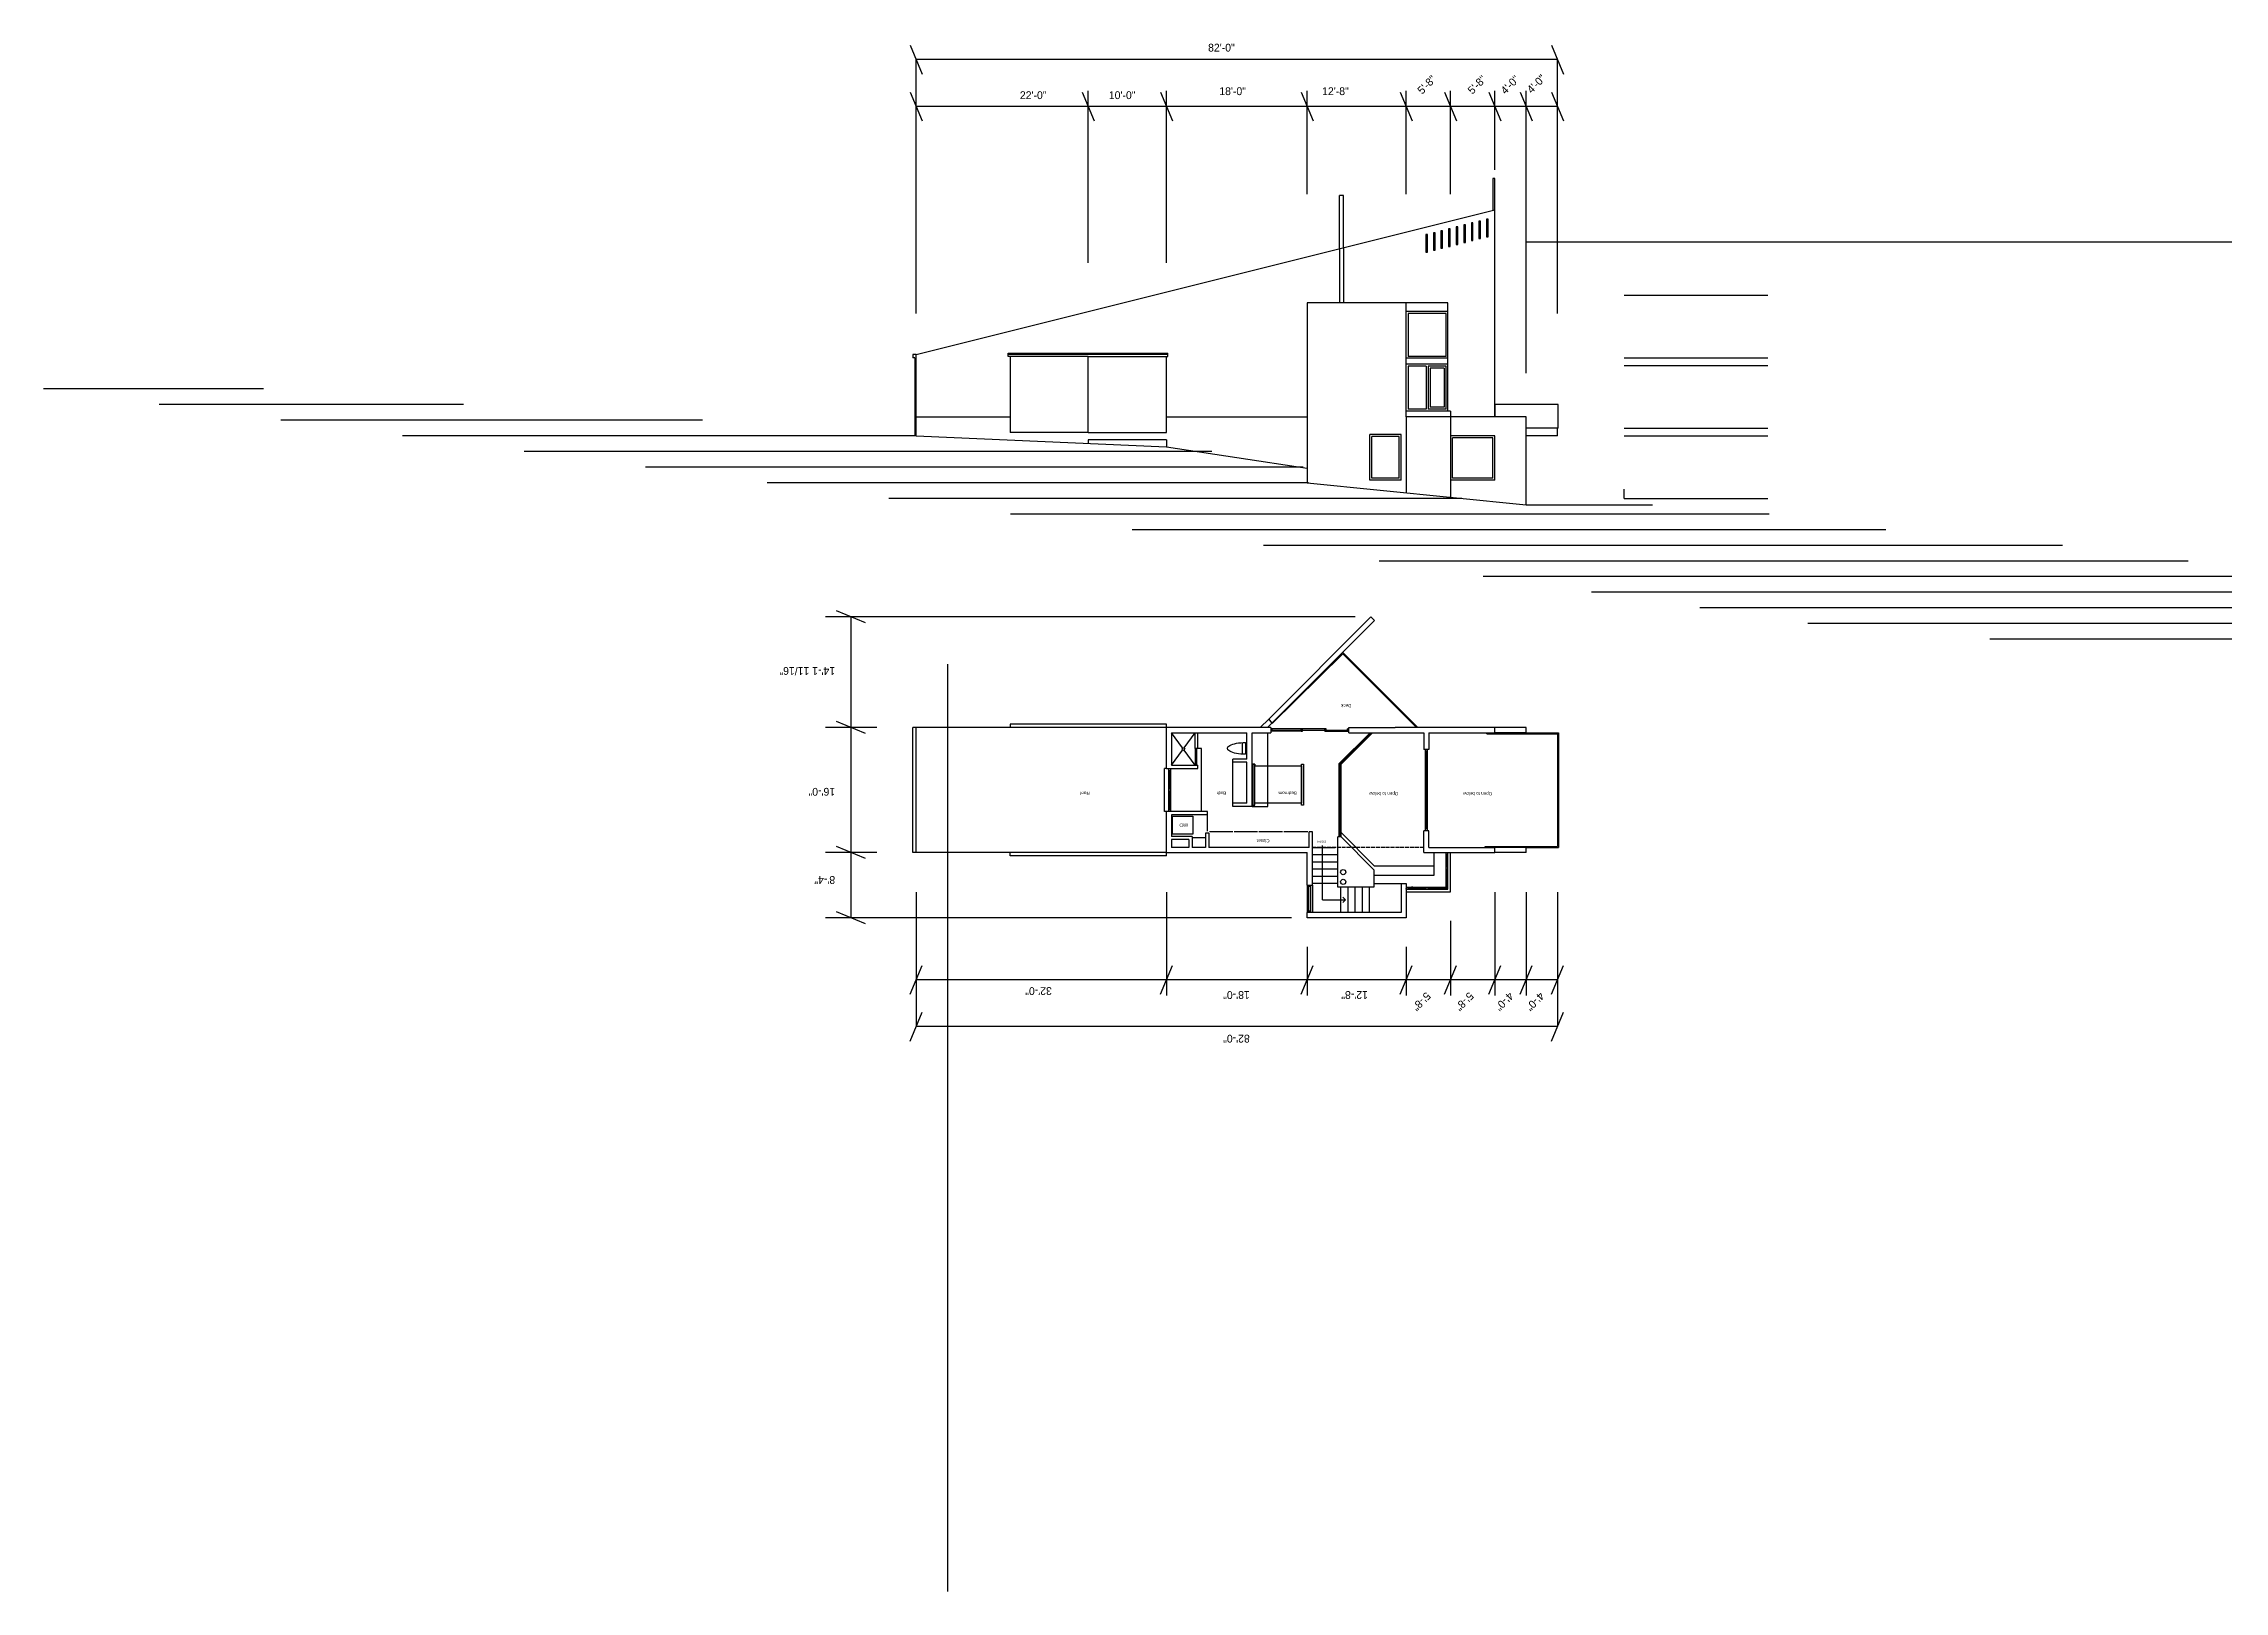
# Model space of a CAD drawing. Header units: inches. Extents: x -18171 to 1840, y 590 to 7454.
# Drawn here: x -14311 to -10964, y 2008 to 4383 of the extents above; entities that cross this region are included whole.
import ezdxf

# ---------------------------------------------------------------- set-up
doc = ezdxf.new("R2010")
doc.units = ezdxf.units.IN
doc.header["$LTSCALE"] = 0.5
doc.header["$MEASUREMENT"] = 0
doc.linetypes.add('ACAD_ISO02W100', pattern=[15, 12, -3])
for name, color, linetype in [('A-doors', 254, 'Continuous'), ('A-Elev-North', 7, 'Continuous'), ('A-Elev-South', 7, 'Continuous'), ('A-fixtures', 140, 'Continuous'), ('A-furniture', 33, 'Continuous'), ('A-glazing', 252, 'Continuous'), ('A-millwork', 252, 'Continuous'), ('A-roof', 253, 'Continuous'), ('A-soffit', 251, 'ACAD_ISO02W100'), ('A-stairs', 252, 'Continuous'), ('A-text', 254, 'Continuous'), ('A-walls', 7, 'Continuous'), ('construction', 160, 'Continuous')]:
    doc.layers.add(name, color=color, linetype=linetype)

msp = doc.modelspace()

# ---------------------------------------------------------------- linework, layer by layer
at = {"layer": 'A-doors'}
for p, q in [((-12190.4, 3175.3), (-12190.4, 3300.3)), ((-12187.4, 3297.3), (-12190.4, 3297.3)), ((-12187.4, 3175.3), (-12187.4, 3300.3)), ((-12184.9, 3175.3), (-12192.9, 3175.3)), ((-12187.4, 3178.3), (-12190.4, 3178.3))]:
    msp.add_line(p, q, dxfattribs=at)
at = {"layer": 'A-Elev-North'}
for p, q in [((-12086.8, 4176.3, -5147.6), (-12086.8, 4127.5, -5147.6)), ((-12083.8, 4176.3, -5147.6), (-12086.8, 4176.3, -5147.6)), ((-12083.8, 4128.3, -5147.6), (-12083.8, 4176.3, -5147.6)), ((-12219.8, 3085.8), (-12219.8, 3086.8))]:
    msp.add_line(p, q, dxfattribs=at)
at = {"layer": 'A-Elev-North', "color": 252}
for p, q in [((-12189.3, 3888.2, 8053.3), (-12189.3, 3822.3)), ((-12186.3, 3888.2, 8053.3), (-12186.3, 3822.3)), ((-12161.8, 3885.2, 809.8), (-12161.8, 3825.3, -8803.1)), ((-12189.3, 3085.8), (-12189.3, 3088.8)), ((-12186.3, 3085.8), (-12186.3, 3088.8))]:
    msp.add_line(p, q, dxfattribs=at)
at = {"layer": 'A-Elev-North', "color": 253}
for p, q in [((-12151.8, 3819.3, -63014.5), (-12151.8, 3802.3, -5147.6)), ((-12151.8, 3802.3, -5147.6), (-12151.8, 3687, -5147.6)), ((-12176.9, 3107.3), (-12176.9, 3141.8)), ((-12176.9, 3107.3), (-12176.9, 3141.8)), ((-12151.8, 3081.8), (-12151.8, 3141.8)), ((-12269.4, 3107.3), (-12176.9, 3107.3)), ((-12269.4, 3094.3), (-12227.8, 3094.3)), ((-12219.8, 3081.8), (-12151.8, 3081.8))]:
    msp.add_line(p, q, dxfattribs=at)
at = {"layer": 'A-Elev-North', "color": 253, "elevation": -5147.6}
for points in [[(-12189.7, 4090.1), (-12189.7, 4063.1), (-12187.2, 4063.1), (-12187.2, 4090.1)], [(-12178.1, 4093.1), (-12178.1, 4066.1), (-12175.6, 4066.1), (-12175.6, 4093.1)], [(-12166.5, 4096.1), (-12166.5, 4069.1), (-12164, 4069.1), (-12164, 4096.1)], [(-12154.8, 4099.1), (-12154.8, 4072.1), (-12152.3, 4072.1), (-12152.3, 4099.1)], [(-12143.2, 4102), (-12143.2, 4075), (-12140.7, 4075), (-12140.7, 4102)], [(-12131.6, 4105), (-12131.6, 4078), (-12129.1, 4078), (-12129.1, 4105)], [(-12119.9, 4108), (-12119.9, 4081), (-12117.4, 4081), (-12117.4, 4108)], [(-12108.3, 4111), (-12108.3, 4084), (-12105.8, 4084), (-12105.8, 4111)], [(-12096.7, 4113.9), (-12096.7, 4086.9), (-12094.2, 4086.9), (-12094.2, 4113.9)]]:
    msp.add_lwpolyline(points, close=True, dxfattribs=at)
at = {"layer": 'A-Elev-South', "color": 253}
for p, q in [((-12981, 4380.9), (-12962.6, 4336.5)), ((-11987.8, 4358.7), (-12971.8, 4358.7)), ((-11997, 4380.9), (-11978.6, 4336.5)), ((-11987.8, 3969.3), (-11987.8, 4358.7)), ((-12981, 4308.9), (-12962.6, 4264.5)), ((-11987.8, 4286.7), (-12971.8, 4286.7)), ((-12717, 4308.9), (-12698.6, 4264.5)), ((-12707.8, 4047), (-12707.8, 4310.7)), ((-12597, 4308.9), (-12578.6, 4264.5)), ((-12587.8, 4047), (-12587.8, 4310.7)), ((-12381, 4308.9), (-12362.6, 4264.5)), ((-12371.8, 4152.3), (-12371.8, 4310.7)), ((-12229, 4308.9), (-12210.6, 4264.5)), ((-12219.8, 4152.3), (-12219.8, 4310.7)), ((-12161, 4308.9), (-12142.6, 4264.5)), ((-12151.8, 4152.3), (-12151.8, 4310.7)), ((-12093, 4308.9), (-12074.6, 4264.5)), ((-12083.8, 4189.7), (-12083.8, 4310.7)), ((-12045, 4308.9), (-12026.6, 4264.5)), ((-11997, 4308.9), (-11978.6, 4264.5)), ((-12322.3, 4068.6, 13805.4), (-12322.3, 3985.3, -60423.2)), ((-12316.3, 4070.1, 13629.2), (-12316.3, 3985.3, -60344.4)), ((-12371.8, 3985.3, -5147.6), (-12371.8, 3709.3, -5147.6)), ((-12219.8, 3985.3, 69355.9), (-12371.8, 3985.3, -5147.6)), ((-12155.8, 3985.3, -5147.6), (-12219.8, 3985.3, 69355.9)), ((-12155.8, 3905.3, -31308.8), (-12155.8, 3985.3, -5147.6)), ((-12830.8, 3903.2, -5147.6), (-12830.8, 3908.2, -5147.6)), ((-12585.8, 3906.2, -5147.6), (-12830.8, 3906.2, -5147.6)), ((-12827.8, 3903.2, -5147.6), (-12830.8, 3903.2, -5147.6)), ((-12707.8, 3903.2, -5147.6), (-12827.8, 3903.2, -5147.6)), ((-12827.8, 3903.2, -5147.6), (-12827.8, 3786.3, -10295.1)), ((-12587.8, 3903.2, -5147.6), (-12585.8, 3903.2, -5147.6)), ((-12585.8, 3906.2, -5147.6), (-12585.8, 3908.2, -5147.6)), ((-12585.8, 3903.2, -5147.6), (-12585.8, 3906.2, -5147.6)), ((-12155.8, 3900.3), (-12219.8, 3900.3, 74503.5)), ((-12155.8, 3891.3), (-12219.8, 3891.3, 74503.5)), ((-12155.8, 3819.3, -42749.7), (-12155.8, 3905.3, -31308.8)), ((-12151.8, 3819.3, -6490.4), (-12219.8, 3819.3, 68013)), ((-12083.8, 3810.3, -1775), (-12083.8, 3829.3, -5147.6)), ((-12083.8, 3829.3, -5147.6), (-12083.8, 3810.3, -10295.1)), ((-12971.8, 3810.3, -10295.1), (-12827.8, 3810.3, -10295.1)), ((-12707.8, 3786.3, -5147.6), (-12827.8, 3786.3, -10295.1)), ((-12587.8, 3810.3, -10295.1), (-12371.8, 3810.3, -10295.1)), ((-12151.8, 3810.3, -11638), (-12219.8, 3810.3, 62865.5)), ((-12035.8, 3781.3), (-12035.8, 3810.3, -5147.6)), ((-11986.8, 3793.3), (-12035.8, 3793.3)), ((-12587.8, 3775.3, -5147.6), (-12707.8, 3775.3, -5147.6)), ((-12707.8, 3775.3, -5147.6), (-12707.8, 3769.9, -5147.6)), ((-12587.8, 3775.3, -5147.6), (-12587.8, 3764.3, -5147.6)), ((-12298.1, 3503.5), (-13111.2, 3503.5)), ((-13049.7, 3494.3), (-13094, 3512.7)), ((-13032.4, 3333.8), (-13111.2, 3333.8)), ((-13049.7, 3324.6), (-13094, 3343)), ((-12035.8, 3333.8), (-12083.8, 3333.8)), ((-12035.8, 3325.8), (-12083.8, 3325.8)), ((-13049.7, 3132.6), (-13094, 3151)), ((-12035.8, 3149.8), (-12083.8, 3149.8, -5132.2)), ((-13032.4, 3141.8), (-13111.2, 3141.8)), ((-12035.8, 3141.8), (-12083.8, 3141.8, -5132.2)), ((-12587.8, 3081.2), (-12587.8, 2922.8)), ((-12083.8, 3081.2), (-12083.8, 2922.8)), ((-13049.7, 3032.6), (-13094, 3051)), ((-12395.8, 3041.8), (-13111.2, 3041.8)), ((-12151.8, 3037.3), (-12151.8, 2922.8)), ((-12371.8, 2997.2), (-12371.8, 2922.8)), ((-12219.8, 2997.2), (-12219.8, 2922.8)), ((-12981, 2924.6), (-12962.6, 2968.9)), ((-11987.8, 2946.8), (-12971.8, 2946.8)), ((-12597, 2924.6), (-12578.6, 2968.9)), ((-12381, 2924.6), (-12362.6, 2968.9)), ((-12229, 2924.6), (-12210.6, 2968.9)), ((-12161, 2924.6), (-12142.6, 2968.9)), ((-12093, 2924.6), (-12074.6, 2968.9)), ((-12045, 2924.6), (-12026.6, 2968.9)), ((-11997, 2924.6), (-11978.6, 2968.9)), ((-12971.8, 2922.8), (-12971.8, 2874.8)), ((-11987.8, 2922.8), (-11987.8, 2874.8)), ((-12981, 2852.6), (-12962.6, 2896.9)), ((-11997, 2852.6), (-11978.6, 2896.9)), ((-11987.8, 2874.8), (-12971.8, 2874.8))]:
    msp.add_line(p, q, dxfattribs=at)
at = {"layer": 'A-Elev-South', "color": 252}
for p, q in [((-12971.8, 3969.3), (-12971.8, 4358.7)), ((-12035.8, 3877.4), (-12035.8, 4310.7)), ((-12219.8, 3810.3), (-12219.8, 3985.3, 69355.9)), ((-12155.8, 3972.3, -5147.6), (-12219.8, 3972.3, 69355.9)), ((-12216.8, 3969.3, 129146.8), (-12216.8, 3903.3, 75690.2)), ((-12158.8, 3969.3, 55831.3), (-12216.8, 3969.3, 130334.7)), ((-12158.8, 3903.3, 1186.8), (-12158.8, 3969.3, 54643.4)), ((-12971.8, 3906.3, -5147.6), (-12976.8, 3906.3, -5147.6)), ((-12976.8, 3906.3, -5147.6), (-12976.8, 3901.3, -5147.6)), ((-12971.8, 3906.3, -5147.6), (-12976.8, 3906.3, -5147.6)), ((-12976.8, 3906.3, -5147.6), (-12976.8, 3901.3, -5147.6)), ((-12973.8, 3901.3, -5147.6), (-12976.8, 3901.3, -5147.6)), ((-12973.8, 3901.3, -5147.6), (-12976.8, 3901.3, -5147.6)), ((-12973.8, 3901.3), (-12973.8, 3781.3, -5147.6)), ((-12973.8, 3901.3), (-12973.8, 3781.3, -5147.6)), ((-12158.8, 3903.3, -31308.8), (-12216.8, 3903.3, 43194.7)), ((-12189.3, 3888.2, -24008.6), (-12216.8, 3888.2, 43224.7)), ((-12216.8, 3888.2, 74533.5), (-12216.8, 3822.3, 36704.3)), ((-12158.8, 3888.2, -31278.8), (-12186.3, 3888.2, -24008.6)), ((-12161.8, 3885.2, -32031.9), (-12183.3, 3885.2, -24761.6)), ((-12183.3, 3885.2, 5973.3), (-12183.3, 3825.3, -30708.2)), ((-12158.8, 3822.3, -37799.2), (-12158.8, 3888.2, 30)), ((-12189.3, 3822.3, -33378.3), (-12216.8, 3822.3, 33855)), ((-12158.8, 3822.3, -40648.5), (-12186.3, 3822.3, -33378.3)), ((-12161.8, 3825.3, -41401.5), (-12183.3, 3825.3, -34131.3)), ((-12275.8, 3713.3, -5147.6), (-12275.8, 3783.3)), ((-12227.8, 3783.3), (-12275.8, 3783.3)), ((-12227.8, 3713.3, -5147.6), (-12227.8, 3783.3)), ((-12035.8, 3810.3, -6490.4), (-12151.8, 3810.3, -11638)), ((-12971.8, 3781.3, -5147.6), (-13760.2, 3781.3, -5147.6)), ((-12272.8, 3716.3, -5147.6), (-12272.8, 3780.3, -606.2)), ((-12230.8, 3780.3, -606.2), (-12272.8, 3780.3, -606.2)), ((-12230.8, 3716.3, -8069.6), (-12230.8, 3780.3, -2098.3)), ((-12083.8, 3781.3, 7542.3), (-12151.8, 3781.3, -5147.6)), ((-12086.8, 3778.3, 6936.1), (-12148.8, 3778.3, -5753.7)), ((-12148.8, 3716.3, -5147.6), (-12148.8, 3778.3, -4411.1)), ((-12086.8, 3716.3, 4620.2), (-12086.8, 3778.3, 5356.6)), ((-12083.8, 3713.3, 7542.3), (-12083.8, 3781.3, 7542.3)), ((-12230.8, 3716.3, -5147.6), (-12272.8, 3716.3, -5147.6)), ((-12086.8, 3716.3, 7542.3), (-12148.8, 3716.3, -5147.6)), ((-12227.8, 3713.3, -5147.6), (-12275.8, 3713.3, -5147.6)), ((-12083.8, 3713.3, 7542.3), (-12151.8, 3713.3, -5147.6)), ((-11663.1, 3661.3, -5147.6), (-12827.2, 3661.3, -5147.6)), ((-10429, 3541.3, -5147.6), (-11935.5, 3541.3, -5147.6)), ((-12971.8, 3081.2), (-12971.8, 2922.8)), ((-12035.8, 3081.2), (-12035.8, 2922.8)), ((-11987.8, 3081.2), (-11987.8, 2922.8))]:
    msp.add_line(p, q, dxfattribs=at)
at = {"layer": 'A-Elev-South', "color": 7}
for p, q in [((-12322.3, 4068.6, -5147.6), (-12322.3, 4150.2)), ((-12316.3, 4150.2), (-12322.3, 4150.2)), ((-12316.3, 4070.1, -5147.6), (-12316.3, 4150.2)), ((-12971.8, 3906.3), (-12083.8, 4128.3)), ((-12083.8, 3829.3, -5147.6), (-12083.8, 4128.3, -5147.6)), ((-11986.8, 3829.3, -5147.6), (-12083.8, 3829.3, -5147.6)), ((-11986.8, 3793.3, -5147.6), (-11986.8, 3829.3, -5147.6)), ((-11987.8, 3781.3), (-11987.8, 3793.3, -5147.6)), ((-12971.8, 3781.2, -5147.6), (-12587.8, 3764.3, -5147.6)), ((-12587.8, 3764.3, -5147.6), (-12371.8, 3731.9, -11990.5)), ((-11987.8, 3781.3), (-12035.8, 3781.3)), ((-12035.8, 3675.3), (-12035.8, 3781.3)), ((-12035.8, 3675.3), (-11998.1, 3675.3)), ((-12008.1, 3675.3), (-11899.7, 3675.3)), ((-11998.1, 3675.3), (-11841.7, 3675.3, -5147.6)), ((-12268.5, 3497.9), (-12274.1, 3503.5)), ((-12083.8, 3333.8), (-12236.9, 3333.8))]:
    msp.add_line(p, q, dxfattribs=at)
at = {"layer": 'A-Elev-South', "color": 2, "ltscale": 0.1}
for p, q in [((-11885.5, 3997.3, -15442.7), (-11667, 3997.3, -20590.3)), ((-11885.5, 3997.3, -15442.7), (-11667, 3997.3, -20590.3)), ((-11885.5, 3997.3, -15442.7), (-11667, 3997.3, -20590.3)), ((-11835.5, 3997.3, -15442.7), (-11665, 3997.3, -15442.7)), ((-11835.5, 3997.3, -15442.7), (-11665, 3997.3, -15442.7)), ((-11835.5, 3997.3, -15442.7), (-11665, 3997.3, -15442.7)), ((-11885.5, 3901.3, -15442.7), (-11667, 3901.3, -20590.3)), ((-11885.5, 3889.3, -15442.7), (-11667, 3889.3, -20590.3)), ((-11835.5, 3901.3, -15442.7), (-11665, 3901.3, -15442.7)), ((-11835.5, 3889.3, -15442.7), (-11665, 3889.3, -15442.7)), ((-11885.5, 3793.3, -15442.7), (-11667, 3793.3, -20590.3)), ((-11835.5, 3793.3, -15442.7), (-11665, 3793.3, -15442.7)), ((-11885.5, 3781.3, -15442.7), (-11667, 3781.3, -20590.3)), ((-11835.5, 3781.3, -15442.7), (-11665, 3781.3, -15442.7)), ((-11885.5, 3685.3, -15442.7), (-11667, 3685.3, -20590.3)), ((-11835.5, 3685.3, -15442.7), (-11665, 3685.3, -15442.7))]:
    msp.add_line(p, q, dxfattribs=at)
at = {"layer": 'A-Elev-South'}
for p, q in [((-12971.8, 3781.3), (-12971.8, 3906.3)), ((-12971.8, 3781.3), (-12971.8, 3906.3)), ((-12707.8, 3903.2, -5147.6), (-12587.8, 3903.2, -5147.6)), ((-12707.8, 3786.3, -5147.6), (-12707.8, 3903.2, -5147.6)), ((-12587.8, 3786.3, -5147.6), (-12587.8, 3903.2, -5147.6)), ((-12707.8, 3786.3, -10295.1), (-12587.8, 3786.3, -10295.1))]:
    msp.add_line(p, q, dxfattribs=at)
at = {"layer": 'A-Elev-South', "color": 251}
for p, q in [((-12830.8, 3908.2, -5147.6), (-12585.8, 3908.2, -5147.6)), ((-12378.9, 3328.1), (-12427.8, 3328.1)), ((-12380.9, 3328.1), (-12427.8, 3328.1))]:
    msp.add_line(p, q, dxfattribs=at)
at = {"layer": 'A-Elev-South', "color": 126}
for p, q in [((-13973.2, 3853.3, -5147.6), (-14310.8, 3853.3, -5147.6)), ((-13666.3, 3829.3, -5147.6), (-14133.4, 3829.3, -5147.6)), ((-13299.7, 3805.3, -5147.6), (-13946.8, 3805.3, -5147.6)), ((-12518.2, 3757.3, -5147.6), (-13573.6, 3757.3, -5147.6)), ((-12378.2, 3733.3, -5147.6), (-13387, 3733.3, -5147.6)), ((-12369.8, 3709.3, -5147.6), (-13200.4, 3709.3, -5147.6)), ((-12134.6, 3685.3, -5147.6), (-13013.8, 3685.3, -5147.6)), ((-11483.7, 3637.3, -5147.6), (-12640.6, 3637.3, -5147.6)), ((-11213, 3613.3, -5147.6), (-12439, 3613.3, -5147.6)), ((-11019.9, 3589.3, -5147.6), (-12261.3, 3589.3, -5147.6)), ((-10746.7, 3565.3, -5147.6), (-12101.6, 3565.3, -5147.6)), ((-10098.2, 3517.3, -5147.6), (-11769.5, 3517.3, -5147.6)), ((-9928.3, 3493.3, -5147.6), (-11603.5, 3493.3, -5147.6)), ((-9607.2, 3469.3, -5147.6), (-11324.4, 3469.3, -5147.6))]:
    msp.add_line(p, q, dxfattribs=at)
at = {"layer": 'A-fixtures'}
for p, q in [((-12563, 3302.4), (-12579.8, 3325.8)), ((-12560.7, 3302.4), (-12543.8, 3325.8)), ((-12579.8, 3275.8), (-12563, 3299.2)), ((-12543.8, 3275.8), (-12560.7, 3299.2)), ((-12471.3, 3292.9), (-12471.3, 3310.7)), ((-12466.3, 3310.8), (-12466.3, 3292.8))]:
    msp.add_line(p, q, dxfattribs=at)
msp.add_lwpolyline([(-12578.3, 3170), (-12578.3, 3198), (-12547.3, 3198), (-12547.3, 3170), (-12578.3, 3170)], dxfattribs=at)
msp.add_circle((-12561.8, 3300.8), 2, dxfattribs=at)
at = {"layer": 'A-fixtures', "extrusion": (0, 0, -1)}
msp.add_ellipse((-12466.3, 3301.8), major_axis=(28, 0), ratio=0.321429, start_param=1.570796, end_param=4.712389, dxfattribs=at)
at = {"layer": 'A-furniture'}
msp.add_lwpolyline([(-12455.3, 3277.8), (-12455.3, 3214.8), (-12452.3, 3214.8), (-12452.3, 3277.8), (-12455.3, 3277.8), (-12452.3, 3277.8), (-12452.3, 3274.8), (-12380.3, 3274.8), (-12380.3, 3277.8), (-12380.3, 3277.8), (-12377.3, 3277.8), (-12377.3, 3214.8), (-12380.3, 3214.8), (-12380.3, 3217.8), (-12380.3, 3274.8), (-12380.3, 3217.8), (-12452.3, 3217.8)], dxfattribs=at)
at = {"layer": 'A-glazing'}
for p, q in [((-12317.2, 3449.1, 0), (-12201.8, 3333.8, 0)), ((-12378.9, 3331.6), (-12427.8, 3331.6)), ((-12344.8, 3331.6), (-12427.8, 3331.6)), ((-12425.8, 3328.1), (-12425.8, 3331.6)), ((-12380.9, 3328.1), (-12380.9, 3331.6)), ((-12378.9, 3328.1), (-12378.9, 3331.6)), ((-12342.8, 3331.6), (-12344.8, 3331.6)), ((-12344.8, 3328.1), (-12344.8, 3331.6)), ((-12342.8, 3328.1), (-12342.8, 3331.6)), ((-12307.8, 3331.6), (-12309.8, 3331.6)), ((-12309.8, 3328.1), (-12309.8, 3331.6)), ((-12307.8, 3328.1), (-12307.8, 3329.8)), ((-12587.8, 3270.8), (-12590.8, 3270.8)), ((-12584.8, 3270.8), (-12584.8, 3204.8)), ((-12584.8, 3267.8), (-12581.8, 3267.8)), ((-12583.3, 3239.3), (-12583.3, 3267.8)), ((-12581.8, 3270.8), (-12581.8, 3204.8)), ((-12581.8, 3239.3), (-12584.8, 3239.3)), ((-12581.8, 3236.3), (-12584.8, 3236.3)), ((-12583.3, 3207.8), (-12583.3, 3236.3)), ((-12587.8, 3204.8), (-12590.8, 3204.8)), ((-12584.8, 3207.8), (-12581.8, 3207.8)), ((-12035.8, 3149.8), (-11987.8, 3149.8)), ((-12158.8, 3088.8), (-12158.8, 3141.8)), ((-12155.8, 3138.8), (-12158.8, 3138.8)), ((-12155.8, 3119.3), (-12158.8, 3119.3)), ((-12155.8, 3116.3), (-12158.8, 3116.3)), ((-12157.3, 3138.8), (-12157.3, 3119.3)), ((-12157.3, 3116.3), (-12157.3, 3088.8)), ((-12155.8, 3088.8), (-12155.8, 3141.8)), ((-12369.3, 3049.8), (-12369.3, 3091.8)), ((-12366.3, 3089.8), (-12369.3, 3089.8)), ((-12366.3, 3049.8), (-12366.3, 3091.8)), ((-12219.8, 3088.8), (-12158.8, 3088.8)), ((-12219.8, 3085.8), (-12155.8, 3085.8)), ((-12216.8, 3085.8), (-12216.8, 3088.8)), ((-12189.3, 3087.3), (-12216.8, 3087.3)), ((-12209.8, 3088.8), (-12211.8, 3088.8)), ((-12211.8, 3085.8), (-12209.8, 3085.8)), ((-12158.8, 3087.3), (-12186.3, 3087.3)), ((-12155.8, 3088.8), (-12158.8, 3088.8)), ((-12158.8, 3088.8), (-12158.8, 3085.8)), ((-12155.8, 3085.8), (-12155.8, 3088.8)), ((-12366.3, 3051.8), (-12369.3, 3051.8))]:
    msp.add_line(p, q, dxfattribs=at)
at = {"layer": 'A-millwork'}
for p, q in [((-12425.7, 3340), (-12317.2, 3447)), ((-12317.2, 3447, 0), (-12204, 3333.8, 0)), ((-12543.8, 3301.8), (-12543.8, 3325.8)), ((-12539.8, 3301.8), (-12539.8, 3325.8)), ((-12432.3, 3212.8), (-12432.3, 3325.8)), ((-12425.8, 3329.8), (-12380.9, 3329.8)), ((-12425.8, 3329.8), (-12380.9, 3329.8)), ((-12380.9, 3328.1), (-12378.9, 3328.1)), ((-12378.9, 3329.8), (-12343.9, 3329.8)), ((-12378.9, 3329.8), (-12307.8, 3329.8)), ((-12344.8, 3328.1), (-12343.9, 3328.1)), ((-12344.8, 3328.1), (-12342.8, 3328.1)), ((-12342.8, 3328.1), (-12307.8, 3328.1)), ((-12096.3, 3324.3), (-12096.3, 3325.8)), ((-12096.3, 3324.3), (-11987.8, 3324.3)), ((-12035.8, 3325.8), (-11986.3, 3325.8)), ((-11987.8, 3324.3), (-11987.8, 3151.3)), ((-11986.3, 3325.8), (-11986.3, 3149.8)), ((-12533.8, 3301.8), (-12543.8, 3301.8)), ((-12543.8, 3301.8), (-12543.8, 3275.8)), ((-12541.8, 3301.8), (-12541.8, 3275.8)), ((-12533.8, 3204.8), (-12533.8, 3301.8)), ((-12485.8, 3217.8), (-12485.8, 3280.4)), ((-12590.8, 3204.8), (-12590.8, 3270.8)), ((-12456.3, 3212.8), (-12432.3, 3212.8)), ((-12524.8, 3174.8), (-12524.8, 3199.8)), ((-12548.5, 3164.8), (-12527.8, 3164.8)), ((-12485.9, 3173.8), (-12521.9, 3173.8)), ((-12447.9, 3173.8), (-12483.9, 3173.8)), ((-12409.9, 3173.8), (-12445.9, 3173.8)), ((-12370.8, 3173.8), (-12407.9, 3173.8)), ((-12098.5, 3151.3, -5147.6), (-11987.8, 3151.3)), ((-12098.5, 3149.8, -5147.6), (-12098.5, 3151.3, -5147.6)), ((-12035.8, 3149.8), (-11986.3, 3149.8))]:
    msp.add_line(p, q, dxfattribs=at)
at = {"layer": 'A-roof'}
for p, q in [((-12976.8, 3141.8), (-12976.8, 3333.8)), ((-12971.8, 3333.8), (-12976.8, 3333.8)), ((-12971.8, 3141.8), (-12971.8, 3333.8)), ((-12587.8, 3333.8), (-12971.8, 3333.8)), ((-12587.8, 3338.8), (-12827.8, 3338.8)), ((-12827.8, 3338.8), (-12827.8, 3333.8)), ((-12587.8, 3333.8), (-12587.8, 3338.8)), ((-12971.8, 3141.8), (-12976.8, 3141.8)), ((-12587.8, 3141.8), (-12971.8, 3141.8)), ((-12827.8, 3136.8), (-12827.8, 3141.8)), ((-12587.8, 3136.8), (-12827.8, 3136.8)), ((-12587.8, 3136.8), (-12587.8, 3141.8))]:
    msp.add_line(p, q, dxfattribs=at)
at = {"layer": 'A-soffit'}
msp.add_line((-12192.9, 3149.8), (-12363.8, 3149.8), dxfattribs=at)
at = {"layer": 'A-stairs'}
for p, q in [((-12363.8, 3149.8), (-12328.8, 3149.8)), ((-12319.8, 3172.7), (-12268.9, 3121.8)), ((-12363.8, 3138.8), (-12324.8, 3138.8)), ((-12363.8, 3127.8), (-12324.8, 3127.8)), ((-12363.8, 3116.8), (-12324.8, 3116.8)), ((-12268.9, 3121.8), (-12176.9, 3121.8)), ((-12363.8, 3105.8), (-12324.8, 3105.8)), ((-12363.8, 3094.8), (-12324.8, 3094.8)), ((-12320, 3049.8), (-12320, 3088.8)), ((-12309, 3049.8), (-12309, 3088.8)), ((-12298, 3049.8), (-12298, 3088.8)), ((-12287, 3049.8), (-12287, 3088.8)), ((-12276, 3049.8), (-12276, 3088.8))]:
    msp.add_line(p, q, dxfattribs=at)
at = {"layer": 'A-text'}
for p, q in [((-12348.5, 3069.3), (-12348.5, 3152.9)), ((-12348.5, 3069.3), (-12313, 3069.3)), ((-12313, 3069.3), (-12317.2, 3073.5)), ((-12313, 3069.3), (-12317.2, 3065.1))]:
    msp.add_line(p, q, dxfattribs=at)
at = {"layer": 'A-walls', "color": 253}
for p, q in [((-12219.8, 3810.3, 62865.5), (-12219.8, 3693.9, 62865.5)), ((-13071.8, 3041.8), (-13071.8, 3503.5)), ((-12268.5, 3497.9), (-12432.5, 3333.8)), ((-12923.8, 3431.2), (-12923.8, 2008.3)), ((-12426.8, 3341.1), (-12425.7, 3340)), ((-12322.5, 3278.5), (-12275.2, 3325.8)), ((-12321, 3277.9), (-12273.1, 3325.8)), ((-12319.8, 3277.4), (-12271.4, 3325.8)), ((-12035.8, 3325.8), (-12035.8, 3333.8)), ((-12322.5, 3165.9), (-12322.5, 3278.5)), ((-12321, 3165.9), (-12321, 3277.9)), ((-12319.8, 3165.9), (-12319.8, 3277.4)), ((-12324.8, 3088.8), (-12324.8, 3165.9)), ((-12319.7, 3165.9), (-12269.4, 3115.5)), ((-12035.8, 3141.8, -5147.6), (-12035.8, 3149.8, -5147.6)), ((-12269.4, 3115.5), (-12269.4, 3088.8)), ((-12371.8, 3091.8), (-12371.8, 3049.8)), ((-12363.8, 3091.8), (-12363.8, 3049.8)), ((-12269.4, 3088.8), (-12324.8, 3088.8))]:
    msp.add_line(p, q, dxfattribs=at)
at = {"layer": 'A-walls'}
for p, q in [((-12371.8, 3709.3, -5147.6), (-12035.8, 3675.3)), ((-11885.5, 3685.3, -15442.7), (-11885.5, 3699.3, -15442.7)), ((-12427.8, 3333.8), (-12587.8, 3333.8)), ((-12587.8, 3270.8), (-12587.8, 3333.8)), ((-12579.8, 3325.8), (-12464.3, 3325.8)), ((-12579.8, 3325.8), (-12579.8, 3275.8)), ((-12464.3, 3285.4), (-12464.3, 3325.8)), ((-12456.3, 3212.8), (-12456.3, 3325.8)), ((-12456.3, 3325.8), (-12427.8, 3325.8)), ((-12427.8, 3333.8), (-12427.8, 3325.8)), ((-12307.8, 3333.8), (-12236.9, 3333.8)), ((-12307.8, 3325.8), (-12307.8, 3333.8)), ((-12307.8, 3325.8), (-12192.9, 3325.8)), ((-12192.9, 3325.8), (-12192.9, 3300.3)), ((-12184.9, 3325.8), (-12184.9, 3300.3)), ((-12184.9, 3325.8), (-12083.8, 3325.8)), ((-12083.8, 3325.8), (-12083.8, 3333.8)), ((-12464.3, 3285.4), (-12485.8, 3285.4)), ((-12485.8, 3280.4), (-12485.8, 3285.4)), ((-12464.3, 3280.4), (-12485.8, 3280.4)), ((-12464.3, 3217.8), (-12464.3, 3280.4)), ((-12184.9, 3300.3), (-12192.9, 3300.3)), ((-12587.8, 3270.8), (-12539.8, 3270.8)), ((-12579.8, 3275.8), (-12539.8, 3275.8)), ((-12539.8, 3270.8), (-12539.8, 3275.8)), ((-12485.8, 3212.8), (-12485.8, 3217.8)), ((-12464.3, 3217.8), (-12485.8, 3217.8)), ((-12464.3, 3212.8), (-12485.8, 3212.8)), ((-12456.3, 3212.8), (-12464.3, 3212.8)), ((-12524.8, 3204.8), (-12587.8, 3204.8)), ((-12587.8, 3141.8), (-12587.8, 3204.8)), ((-12524.8, 3199.8), (-12579.8, 3199.8)), ((-12579.8, 3199.8), (-12579.8, 3166.8)), ((-12524.8, 3199.8), (-12524.8, 3204.8)), ((-12548.5, 3166.8), (-12579.8, 3166.8)), ((-12553.5, 3161.8), (-12579.8, 3161.8)), ((-12579.8, 3161.8), (-12579.8, 3149.8)), ((-12553.5, 3149.8), (-12579.8, 3149.8)), ((-12553.5, 3149.8), (-12559.8, 3149.8)), ((-12553.5, 3161.8), (-12553.5, 3149.8)), ((-12548.5, 3166.8), (-12548.5, 3149.8)), ((-12527.8, 3149.8), (-12548.5, 3149.8)), ((-12527.8, 3171.8), (-12527.8, 3149.8)), ((-12522.8, 3171.8), (-12527.8, 3171.8)), ((-12522.8, 3171.8), (-12522.8, 3149.8)), ((-12368.8, 3149.8), (-12522.8, 3149.8)), ((-12363.8, 3173.8), (-12368.8, 3173.8)), ((-12368.8, 3149.8), (-12368.8, 3173.8)), ((-12363.8, 3149.8), (-12363.8, 3173.8)), ((-12363.8, 3091.8), (-12363.8, 3149.8)), ((-12319.8, 3165.9), (-12324.8, 3165.9)), ((-12192.9, 3149.8), (-12192.9, 3175.3)), ((-12192.9, 3141.8), (-12192.9, 3149.8)), ((-12184.9, 3149.8), (-12184.9, 3175.3)), ((-12184.9, 3149.8), (-12083.8, 3149.8, -5286.5)), ((-12083.8, 3141.8), (-12083.8, 3149.8)), ((-12587.8, 3141.8), (-12371.8, 3141.8)), ((-12371.8, 3091.8), (-12371.8, 3141.8)), ((-12192.9, 3141.8), (-12083.8, 3141.8, -5276)), ((-12371.8, 3091.8), (-12363.8, 3091.8)), ((-12227.8, 3094.3), (-12227.8, 3049.8)), ((-12227.8, 3094.3), (-12219.8, 3094.3)), ((-12219.8, 3094.3), (-12219.8, 3041.8)), ((-12371.8, 3041.8), (-12371.8, 3049.8)), ((-12227.8, 3049.8), (-12371.8, 3049.8)), ((-12219.8, 3041.8), (-12371.8, 3041.8))]:
    msp.add_line(p, q, dxfattribs=at)
at = {"layer": 'A-walls', "color": 254}
for p, q in [((-12430.9, 3346.7), (-12274.1, 3503.5)), ((-12443.8, 3333.8), (-12430.9, 3346.7)), ((-12430.9, 3346.7), (-12426.8, 3341.1))]:
    msp.add_line(p, q, dxfattribs=at)
at = {"layer": 'A-walls', "color": 252}
msp.add_line((-12188.9, 3178.3), (-12188.9, 3297.3), dxfattribs=at)
at = {"layer": 'A-walls'}
for centre in [(-12316.5, 3111.9), (-12316.5, 3096.9)]:
    msp.add_circle(centre, 4, dxfattribs=at)
at = {"layer": 'construction'}
for p, q in [((-4789.7, 4078.6, 1302200.5), (-12035.8, 4078.6, 1302200.5)), ((-12971.8, 3781.3), (-13043.5, 3781.3)), ((-12971.8, 3781.3), (-13043.5, 3781.3))]:
    msp.add_line(p, q, dxfattribs=at)

# ---------------------------------------------------------------- texts
at = {"layer": 'A-soffit'}
msp.add_text('Deck', height=5, rotation=180, dxfattribs=at).set_placement((-12304, 3369.9))
at = {"layer": 'A-soffit', "color": 7}
for s, p in [('Roof', (-12705.6, 3235.6)), ('Bath', (-12496.6, 3235.6)), ('Bedroom', (-12387.8, 3235.6)), ('Open to below', (-12232, 3234.7)), ('Open to below', (-12087.9, 3234.7, -4869.3)), ('W/D', (-12554.4, 3186.6)), ('Closet', (-12429.6, 3162.6))]:
    msp.add_text(s, height=5, rotation=180, dxfattribs=at).set_placement(p)
at = {"layer": 'A-text'}
msp.add_text('DOWN', height=3, rotation=180, dxfattribs=at).set_placement((-12343, 3160.1))
at = {"layer": 'construction', "color": 7}
for s, p in [('82\'-0"', (-12523.9, 4371, -5147.6)), ('22\'-0"', (-12812.7, 4298.1, -5147.6)), ('10\'-0"', (-12676.2, 4298.1, -5147.6)), ('18\'-0"', (-12506.7, 4304.2, -5147.6)), ('12\'-8"', (-12348.9, 4304.2, -5147.6))]:
    msp.add_text(s, height=12, dxfattribs=at).set_placement(p)
for s, rotation, p in [('5\'-8"', 45, (-12195.5, 4304.6, -5147.6)), ('5\'-8"', 45, (-12118.4, 4304.6, -5147.6)), ('4\'-0"', 45, (-12067.7, 4304.6, -5147.6)), ('4\'-0"', 45, (-12027.4, 4305.9, -5147.6)), ('14\'-1 11/16"', 180, (-13096.2, 3426.6, -5147.6)), ('16\'-0"', 180, (-13096.2, 3241.2, -5147.6)), ('8\'-4"', 180, (-13096.2, 3105.8, -5147.6)), ('32\'-0"', 180, (-12763.6, 2935.4, -5147.6)), ('18\'-0"', 180, (-12459.9, 2929.3, -5147.6)), ('12\'-8"', 180, (-12278.6, 2929.3, -5147.6)), ('5\'-8"', 225, (-12189.5, 2928.9, -5147.6)), ('5\'-8"', 225, (-12123.5, 2928.9, -5147.6)), ('4\'-0"', 225, (-12062.3, 2928.9, -5147.6)), ('4\'-0"', 225, (-12015, 2928.9, -5147.6)), ('82\'-0"', 180, (-12459.9, 2862.4, -5147.6))]:
    msp.add_text(s, height=12, rotation=rotation, dxfattribs=at).set_placement(p)

doc.saveas('drawing.dxf')
